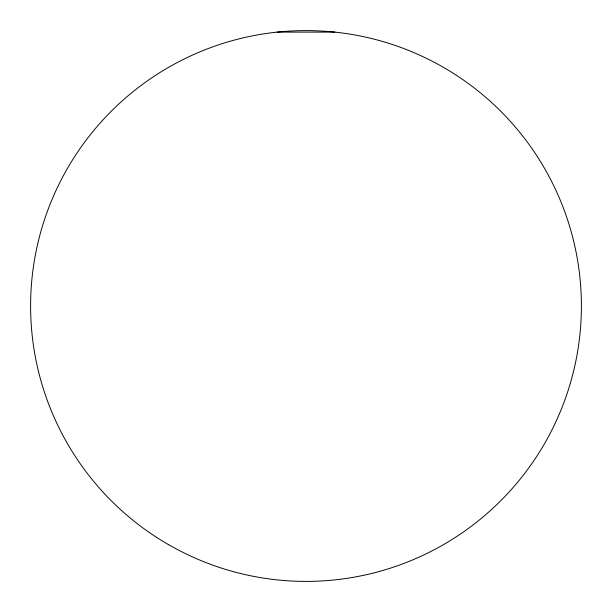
<?xml version="1.0" encoding="UTF-8"?>
<svg xmlns="http://www.w3.org/2000/svg" width="612" height="612" viewBox="0 0 612 612"><rect width="100%" height="100%" fill="white"/><g stroke="black" fill="none" stroke-linecap="round" stroke-linejoin="round"><path stroke-width="0.92" d="M277.213 32.107L334.787 32.107M168.3 544.504A275.4 275.4 0 0 0 581.4 306A275.4 275.4 0 0 0 168.3 67.496A275.4 275.4 0 0 0 168.3 544.504"/></g></svg>
